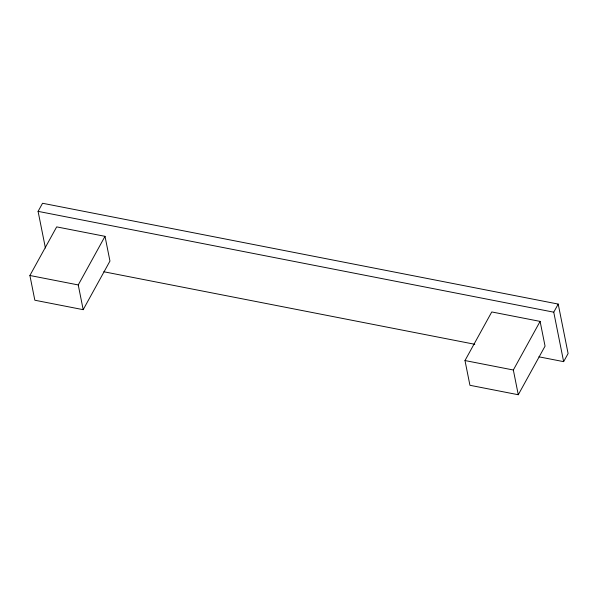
<?xml version="1.0" encoding="UTF-8"?>
<svg xmlns="http://www.w3.org/2000/svg" width="598" height="598" viewBox="0 0 598 598"><rect width="100%" height="100%" fill="white"/><g stroke="black" fill="none" stroke-linecap="round" stroke-linejoin="round"><path stroke-width="0.9" d="M45.411 248.006L38.085 211.363L42.548 203.26L558.211 304.076L568.1 353.545L563.637 361.648L538.91 356.819M29.9 275.491L56.675 226.881L105.016 236.33L109.957 261.064L83.189 309.674L34.841 300.226L29.9 275.491L78.241 284.94L83.189 309.674M78.241 284.94L105.016 236.33M464.99 360.549L491.765 311.947L540.106 321.395L545.055 346.13L518.279 394.74L469.938 385.291L464.99 360.549L513.338 370.005L518.279 394.74M513.338 370.005L540.106 321.395M563.637 361.648L553.755 312.178L558.211 304.076M38.085 211.363L553.755 312.178M103.843 271.761L474.79 344.284"/></g></svg>
